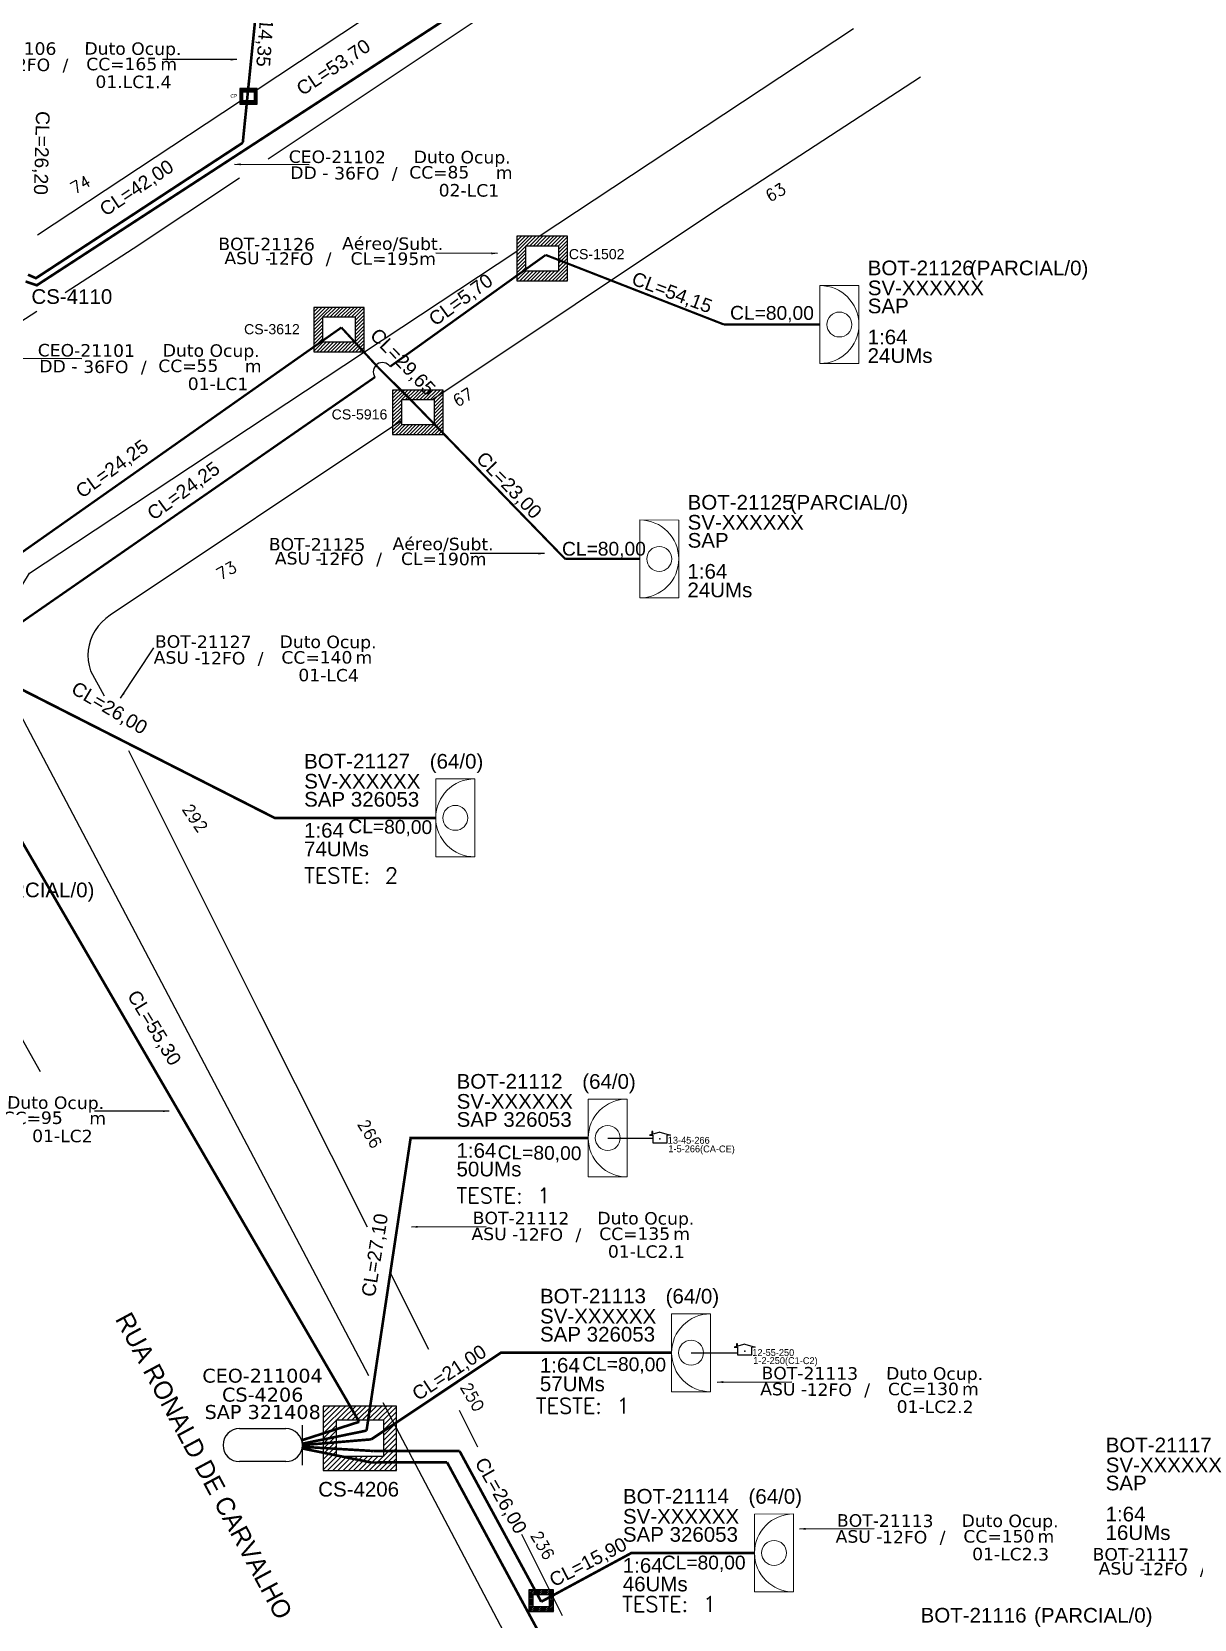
# Model space of a CAD drawing. Header units: inches. Extents: x 121829 to 126040, y 144778 to 145372.
# Drawn here: x 122188.4 to 122378.5, y 144909.1 to 145169 of the extents above; entities that cross this region are included whole.
import ezdxf
from ezdxf.enums import TextEntityAlignment as Align

# ---------------------------------------------------------------- set-up
doc = ezdxf.new("R2010")
doc.units = ezdxf.units.IN
doc.header["$MEASUREMENT"] = 0
for name, color, linetype in [('10.0-Cartográfico', 252, 'Continuous'), ('10.1-Caixas Subterrâneas', 5, 'Continuous'), ('10.3-Nome das Ruas', 2, 'Continuous'), ('20.4-CEOS', 1, 'Continuous'), ('20.5-CEO', 1, 'Continuous'), ('CAP a instalar', 1, 'Continuous'), ('DROP DE CLIENTE', 140, 'Continuous'), ('label_cabos', 7, 'Continuous'), ('Metragem', 92, 'Continuous'), ('MUB', 252, 'Continuous'), ('Surveys Casinhas', 7, 'Continuous'), ('Surveys legendas', 7, 'Continuous')]:
    doc.layers.add(name, color=color, linetype=linetype)
doc.layers.add("20.0-LEGENDA DOS CDO'S", color=1, linetype='Continuous', lineweight=0)
doc.layers.add('20.1-CDO_INTERIOR', color=1, linetype='Continuous', lineweight=0)
doc.styles.add('ARIAL', font='arial.ttf')
doc.styles.add('ROMANS', font='ROMANS.SHX', dxfattribs={"height": 2.5})
doc.styles.add('siredit', font='verdana.ttf')
doc.dimstyles.new('CC', dxfattribs={"dimtxt": 1, "dimasz": 2, "dimexe": 0.18, "dimexo": 0.0625, "dimgap": 0.09, "dimtad": 0, "dimdec": 0, "dimrnd": 1, "dimzin": 0, "dimdsep": 46, "dimtxsty": 'siredit', "dimblk": 'NONE', "dimcen": 0, "dimse1": 1, "dimse2": 1, "dimsd1": 1, "dimsd2": 1, "dimclrt": 7, "dimadec": 0, "dimazin": 0, "dimtfac": 1, "dimtdec": 0, "dimtofl": 0, "dimtmove": 0, "dimatfit": 3, "dimfxl": 0, "dimtolj": 1, "dimtzin": 0, "dimarcsym": 0})

# ---------------------------------------------------------------- blocks, each defined once
blk = doc.blocks.new('Teste  FTTH')
at = {"color": 0, "lineweight": 0, "style": 'ROMANS'}
for tag, p in [('TESTE', (-2.302, -0.29)), ('QTDE', (0.212, -0.29))]:
    blk.add_attdef(tag, p, '', height=0.48, dxfattribs=at)
for tag, p, flags in [('FID', (-2.227, -1.253), 1), ('FATOR', (-2.227, -2.028), 3), ('ID_ATIVIDADE', (-2.227, -2.716), 3)]:
    blk.add_attdef(tag, p, '', height=0.48, dxfattribs=dict(at, flags=flags))
blk = doc.blocks.new('*X10')
at = {"color": 0, "linetype": 'Continuous'}
for p, q in [((-1.25, 0.34099), (-0.49099, 1.1)), ((-1.25, 0.517767), (-0.667767, 1.1)), ((-1.25, 0.694544), (-0.844544, 1.1)), ((-1.25, 0.87132), (-1.02132, 1.1)), ((-1.25, 1.048097), (-1.198097, 1.1)), ((-0.789214, 0.625), (-0.314214, 1.1)), ((-0.612437, 0.625), (-0.137437, 1.1)), ((-0.43566, 0.625), (0.03934, 1.1)), ((-0.258883, 0.625), (0.216117, 1.1)), ((-0.082107, 0.625), (0.392893, 1.1)), ((0.09467, 0.625), (0.56967, 1.1)), ((0.271447, 0.625), (0.746447, 1.1)), ((0.448223, 0.625), (0.923223, 1.1)), ((0.625, 0.625), (1.1, 1.1)), ((-1.25, 0.164214), (-0.8035, 0.610714)), ((0.801777, 0.625), (1.25, 1.073223)), ((0.8035, 0.449947), (1.25, 0.896447)), ((0.8035, 0.27317), (1.25, 0.71967)), ((0.8035, 0.096393), (1.25, 0.542893)), ((-1.25, -0.012563), (-0.8035, 0.433937)), ((-1.25, -0.18934), (-0.8035, 0.25716)), ((-1.25, -0.366117), (-0.8035, 0.080383)), ((0.8035, -0.080383), (1.25, 0.366117)), ((0.8035, -0.25716), (1.25, 0.18934)), ((0.8035, -0.433937), (1.25, 0.012563)), ((-1.25, -0.542893), (-0.8035, -0.096393)), ((-1.25, -0.71967), (-0.8035, -0.27317)), ((-1.25, -0.896447), (-0.8035, -0.449947)), ((0.49099, -1.1), (1.25, -0.34099)), ((0.667767, -1.1), (1.25, -0.517767)), ((0.8035, -0.610714), (1.25, -0.164214)), ((-1.25, -1.073223), (-0.801777, -0.625)), ((-1.1, -1.1), (-0.625, -0.625)), ((-0.923223, -1.1), (-0.448223, -0.625)), ((-0.746447, -1.1), (-0.271447, -0.625)), ((-0.56967, -1.1), (-0.09467, -0.625)), ((-0.392893, -1.1), (0.082107, -0.625)), ((-0.216117, -1.1), (0.258883, -0.625)), ((-0.03934, -1.1), (0.43566, -0.625)), ((0.137437, -1.1), (0.612437, -0.625)), ((0.314214, -1.1), (0.789214, -0.625)), ((0.844544, -1.1), (1.25, -0.694544)), ((1.02132, -1.1), (1.25, -0.87132)), ((1.198097, -1.1), (1.25, -1.048097))]:
    blk.add_line(p, q, dxfattribs=at)
blk = doc.blocks.new('MANHOLE_MQ')
at = {"color": 0, "linetype": 'Continuous'}
for p, q in [((0.00000623, 0.00000569), (-0.00000627, 0.00000569)), ((-0.00000627, 0.00000569), (-0.00000627, -0.00000531)), ((0.00000623, -0.00000531), (0.00000623, 0.00000569)), ((-0.00000404, 0.00000331), (0.00000399, 0.00000331)), ((-0.00000404, -0.00000294), (-0.00000404, 0.00000331)), ((0.00000399, 0.00000331), (0.00000399, -0.00000294)), ((-0.00000627, -0.00000531), (0.00000623, -0.00000531)), ((0.00000399, -0.00000294), (-0.00000404, -0.00000294)), ((0.00000399, -0.00000294), (0.00000399, -0.00000294))]:
    blk.add_line(p, q, dxfattribs=at)
at = {"color": 0, "linetype": 'Continuous', "xscale": 5e-06, "yscale": 5e-06, "zscale": 1e-05}
blk.add_blockref('*X10', (-0.00000002, 0.00000019), dxfattribs=at)
blk = doc.blocks.new('LEGENDA DOS CABOS')
at = {"layer": 'label_cabos', "color": 0, "style": 'siredit'}
for tag, p in [('ID', (4.24, 1.63)), ('XX', (14.31, 1.67)), ('TIPO_CABO', (2.74, 0.52)), ('CABO', (6.16, 0.47)), ('/', (9.19, 0.47)), ('METROS', (14.36, 0.47))]:
    blk.add_attdef(tag, text='', height=1, rotation=359.69, dxfattribs=at).set_placement(p, align=Align.MIDDLE_CENTER)
blk = doc.blocks.new('_None')
blk = doc.blocks.new('Inst CB DT OCUP CFOA-SM-ASU-120-S-12')
at = {"layer": 'label_cabos', "color": 0, "style": 'siredit'}
for tag, flags, p in [('ID_ATIVIDADE', 3, (1.31, 2.67)), ('FATOR', 1, (11.56, 2.55))]:
    blk.add_attdef(tag, text='', height=1, rotation=359.69, dxfattribs=dict(at, flags=flags)).set_placement(p, align=Align.MIDDLE_CENTER)
for tag, p in [('DESTINO_CABO', (3.13, 1.26)), ('TIPO_CABO', (13.11, 1.24)), ('TIPO_CABO', (1.26, 0)), ('CABO', (4.69, -0.05)), ('/', (7.71, -0.05)), ('LANCE', (10.91, 0)), ('UND', (15.96, 0)), ('FID', (13.15, -1.41))]:
    blk.add_attdef(tag, text='', height=1, rotation=359.69, dxfattribs=at).set_placement(p, align=Align.MIDDLE_CENTER)
blk.add_attdef('QTDE', (12.43, -0.47), '', height=1, rotation=359.69, dxfattribs=at)
blk = doc.blocks.new('Inst CB DT OCUP CFOA-SM-DD-S-36')
at = {"layer": 'label_cabos', "color": 0, "style": 'siredit'}
for tag, flags, p in [('ID_ATIVIDADE', 3, (1.31, 2.67)), ('FATOR', 1, (11.56, 2.55))]:
    blk.add_attdef(tag, text='', height=1, rotation=359.69, dxfattribs=dict(at, flags=flags)).set_placement(p, align=Align.MIDDLE_CENTER)
for tag, p in [('DESTINO_CABO', (3.13, 1.26)), ('TIPO_CABO', (13.11, 1.24)), ('TIPO_CABO', (1.11, 0)), ('CABO', (4.69, -0.05)), ('/', (7.71, -0.05)), ('LANCE', (10.41, 0.02)), ('UND', (16.46, 0)), ('FID', (13.65, -1.41))]:
    blk.add_attdef(tag, text='', height=1, rotation=359.69, dxfattribs=at).set_placement(p, align=Align.MIDDLE_CENTER)
blk.add_attdef('QTDE', (11.93, -0.45), '', height=1, rotation=359.69, dxfattribs=at)
blk = doc.blocks.new('Inst CB DT OCUP CFOA-SM-DD-G-24')
at = {"layer": 'label_cabos', "color": 0, "style": 'siredit'}
for tag, flags, p in [('ID_ATIVIDADE', 3, (1.31, 2.67)), ('FATOR', 1, (11.56, 2.55))]:
    blk.add_attdef(tag, text='', height=1, rotation=359.69, dxfattribs=dict(at, flags=flags)).set_placement(p, align=Align.MIDDLE_CENTER)
for tag, p in [('DESTINO_CABO', (3.13, 1.26)), ('TIPO_CABO', (13.11, 1.24)), ('TIPO_CABO', (1.11, 0)), ('CABO', (4.69, -0.05)), ('/', (7.71, -0.05)), ('LANCE', (10.41, 0.02)), ('UND', (16.46, 0)), ('FID', (13.65, -1.41))]:
    blk.add_attdef(tag, text='', height=1, rotation=359.69, dxfattribs=at).set_placement(p, align=Align.MIDDLE_CENTER)
blk.add_attdef('QTDE', (11.93, -0.45), '', height=1, rotation=359.69, dxfattribs=at)
blk = doc.blocks.new('SURVEY_SURVEY')
at = {"layer": 'Surveys Casinhas'}
for p, q in [((0, 0.000019), (-0.0000189, 0.0000135)), ((-0.0000189, 0.0000135), (-0.0000129, 0.0000135)), ((-0.0000129, 0), (-0.0000129, 0.0000135)), ((0.0000129, 0), (-0.0000129, 0)), ((0, 0.000019), (0.0000189, 0.0000135)), ((0.0000126, 0.0000198), (0.0000146, 0.0000198)), ((0.0000126, 0.0000154), (0.0000126, 0.0000198)), ((0.0000189, 0.0000135), (0.0000129, 0.0000135)), ((0.0000129, 0.0000135), (0.0000129, 0)), ((0.0000146, 0.0000198), (0.0000146, 0.0000148))]:
    blk.add_line(p, q, dxfattribs=at)
blk.add_point((0, 0.0000067), dxfattribs=at)

msp = doc.modelspace()

# ---------------------------------------------------------------- linework, layer by layer
at = {"layer": '10.0-Cartográfico'}
for points in [[(122225.25, 145159.54), (122242.49, 145170.95)], [(122261.25, 145170.96), (122227.04, 145148.18)], [(122271.38, 145135.54), (122322.79, 145169.57)], [(122333.76, 145161.57), (122300.54, 145139.91), (122253.98, 145108.79)], [(122189.3, 145135.75), (122222.35, 145157.62), (122222.46, 145157.69)], [(122222.35, 145145.05), (122204.96, 145133.47), (122193.84, 145126.27)], [(122195.52, 145085.33), (122267.73, 145133.12)], [(122189.19, 145123.25), (122050.38, 145033.37), (122039.15, 145025.84)], [(122248.88, 145105.38), (122201.21, 145073.51), (122200.48, 145072.96), (122199.82, 145072.38), (122199.24, 145071.7), (122198.75, 145070.99), (122198.32, 145070.25), (122197.98, 145069.44), (122197.76, 145068.62), (122197.6, 145067.78), (122197.55, 145066.94), (122197.59, 145066.1), (122197.75, 145065.26), (122197.96, 145064.42), (122200.2, 145060.32)], [(122182.72, 145070.07), (122183.45, 145072.93), (122187.97, 145080.36), (122195.52, 145085.33)], [(122243.52, 144949), (122184.41, 145061.27)], [(122204.16, 145051.38), (122225.57, 145008.58), (122243.23, 144973.38)], [(122178.94, 145017.93), (122189.72, 144998.81)], [(122247.02, 144965.83), (122253.29, 144953.33)], [(122273.55, 144891.96), (122245.84, 144944.59)], [(122258.28, 144943.37), (122261.29, 144937.38)], [(122268.46, 144923.08), (122275.16, 144909.73)]]:
    msp.add_lwpolyline(points, dxfattribs=at)
at = {"layer": '20.1-CDO_INTERIOR', "color": 0, "lineweight": 18}
for points in [[(122323.68, 145114.71), (122323.68, 145127.46), (122317.31, 145127.47), (122317.3, 145114.72)], [(122294.2, 145076.34), (122294.21, 145089.09), (122287.83, 145089.1), (122287.83, 145076.35)], [(122254.46, 145033.95), (122254.45, 145046.7), (122260.83, 145046.7), (122260.83, 145033.95)], [(122279.41, 144981.54), (122279.4, 144994.29), (122285.78, 144994.29), (122285.79, 144981.54)], [(122293.05, 144946.38), (122293.04, 144959.13), (122299.42, 144959.13), (122299.42, 144946.38)], [(122306.61, 144913.61), (122306.61, 144926.36), (122312.98, 144926.37), (122312.99, 144913.62)]]:
    msp.add_lwpolyline(points, close=True, dxfattribs=at)
for centre in [(122320.49, 145121.09), (122291.02, 145082.72), (122257.64, 145040.33), (122282.59, 144987.92), (122296.23, 144952.76), (122309.8, 144919.99)]:
    msp.add_circle(centre, 2.04, dxfattribs=at)
for centre, start, end in [((122317.3, 145121.09), 269.9724, 89.9724), ((122287.83, 145082.72), 269.9724, 89.9724), ((122260.83, 145040.33), 90.0276, 270.0276), ((122285.78, 144987.92), 90.0276, 270.0276), ((122299.42, 144952.76), 90.0276, 270.0276), ((122312.98, 144919.99), 90.0276, 270.0276)]:
    msp.add_arc(centre, 6.38, start, end, dxfattribs=at)
at = {"layer": '20.5-CEO', "color": 0}
for p, q in [((122222.35, 144940.34), (122229.93, 144940.34)), ((122229.93, 144934.94), (122222.35, 144934.94))]:
    msp.add_line(p, q, dxfattribs=at)
msp.add_lwpolyline([(122232.63, 144934.38), (122232.63, 144940.9)], dxfattribs=at)
for centre, start, end in [((122222.35, 144937.64), 90, 270), ((122229.93, 144937.64), 270, 90)]:
    msp.add_arc(centre, 2.7, start, end, dxfattribs=at)
at = {"layer": 'CAP a instalar', "color": 0, "ltscale": 5}
for points, const_width in [([(122222.88, 145150.85), (122225.86, 145180.41), (122210.99, 145180.41)], 0.429), ([(122187.34, 145128.14), (122189.19, 145127.52), (122256.38, 145171.27)], 0.429), ([(122187.74, 145129.25), (122189.04, 145128.68), (122222.88, 145150.85)], 0.429), ([(122272.44, 145132.48), (122246.99, 145114.21)], 0.36), ([(122301.62, 145121.09), (122272.44, 145132.48)], 0.36), ([(122239.01, 145120.6), (122170.27, 145072.19)], 0.36), ([(122239.01, 145120.6), (122244.98, 145114.11)], 0.36), ([(122317.3, 145121.09), (122301.62, 145121.09)], 0.36), ([(122244.51, 145112.48), (122179.23, 145067.18)], 0.36), ([(122244.98, 145114.11), (122250.44, 145108.68)], 0.36), ([(122246.33, 145114.52), (122246.33, 145114.52)], 0.36), ([(122287.83, 145082.72), (122275.59, 145082.75), (122250.44, 145108.68)], 0.36), ([(122254.45, 145040.33), (122228.07, 145040.33), (122167.83, 145070.95)], 0.429), ([(122241.93, 144941.46), (122167.17, 145070.14)], 0.429), ([(122279.41, 144987.91), (122250.34, 144987.91), (122243.13, 144940.02)], 0.429), ([(122243.9, 144938.59), (122265.09, 144952.76), (122293.05, 144952.76)], 0.429), ([(122232.45, 144938.41), (122241.93, 144941.46)], 0.429), ([(122232.6, 144937.87), (122243.13, 144940.02)], 0.429), ([(122232.63, 144937.64), (122243.9, 144938.59)], 0.429), ([(122232.62, 144937.1), (122243.92, 144934.8)], 0.429), ([(122232.64, 144937.37), (122244.27, 144936.68)], 0.429), ([(122244.27, 144936.68), (122258.35, 144936.67)], 0.429), ([(122271.71, 144912.01), (122258.35, 144936.67)], 0.429), ([(122243.92, 144934.8), (122256.3, 144934.84)], 0.429), ([(122305.68, 144843.32), (122256.3, 144934.84)], 0.429), ([(122271.71, 144912.01), (122286.47, 144919.99), (122306.61, 144919.99)], 0.429)]:
    msp.add_lwpolyline(points, dxfattribs=dict(at, const_width=const_width))
at = {"layer": 'CAP a instalar', "ltscale": 5, "const_width": 0.429}
msp.add_lwpolyline([(122243.13, 144940.02), (122243.13, 144940.02)], dxfattribs=at)
at = {"layer": 'CAP a instalar', "color": 0, "ltscale": 5}
msp.add_arc((122245.75, 145113.35), 1.51, 34.7583, 214.7583, dxfattribs=at)
at = {"layer": 'DROP DE CLIENTE'}
for points in [[(122282.59, 144987.92), (122289.94, 144987.92)], [(122296.23, 144952.76), (122303.82, 144952.76)]]:
    msp.add_lwpolyline(points, dxfattribs=at)

# ---------------------------------------------------------------- block references
at = {"color": 0, "lineweight": 0}
ref = msp.add_blockref('Inst CB DT OCUP CFOA-SM-DD-S-36', (122231.94, 145145.95), dxfattribs=dict(at, xscale=2.04745275589812, yscale=2.047452755912672, zscale=2.047452755905511))
ref.add_attrib('DESTINO_CABO', 'CEO-21102', dxfattribs={"layer": 'label_cabos', "color": 0, "height": 2.047, "rotation": 359.69, "style": 'siredit'}).set_placement((122238.35, 145148.54), align=Align.MIDDLE_CENTER)
ref.add_attrib('TIPO_CABO', 'Duto Ocup.', dxfattribs={"layer": 'label_cabos', "color": 0, "height": 2.047, "rotation": 359.69, "style": 'siredit'}).set_placement((122258.78, 145148.5), align=Align.MIDDLE_CENTER)
ref.add_attrib('/', '/', dxfattribs={"layer": 'label_cabos', "color": 0, "height": 2.05, "rotation": 359.69, "style": 'siredit'}).set_placement((122247.73, 145145.85), align=Align.MIDDLE_CENTER)
ref.add_attrib('FID', '02-LC1', dxfattribs={"layer": 'label_cabos', "color": 0, "height": 2.047, "rotation": 359.69, "style": 'siredit'}).set_placement((122259.88, 145143.06), align=Align.MIDDLE_CENTER)
ref.add_attrib('LANCE', 'CC=', dxfattribs={"layer": 'label_cabos', "color": 0, "height": 2.047, "rotation": 359.69, "style": 'siredit'}).set_placement((122253.25, 145146), align=Align.MIDDLE_CENTER)
ref.add_attrib('UND', 'm', dxfattribs={"layer": 'label_cabos', "color": 0, "height": 2.05, "rotation": 359.69, "style": 'siredit'}).set_placement((122265.65, 145145.96), align=Align.MIDDLE_CENTER)
ref.add_attrib('CABO', '36FO', dxfattribs={"layer": 'label_cabos', "color": 0, "height": 2.047, "rotation": 359.69, "style": 'siredit'}).set_placement((122241.53, 145145.85), align=Align.MIDDLE_CENTER)
ref.add_attrib('TIPO_CABO', 'DD - ', dxfattribs={"layer": 'label_cabos', "color": 0, "height": 2.047, "rotation": 359.69, "style": 'siredit'}).set_placement((122234.22, 145145.94), align=Align.MIDDLE_CENTER)
ref.add_attrib('QTDE', '85', (122256.36, 145145.02), dxfattribs={"layer": 'label_cabos', "color": 0, "height": 2.047, "rotation": 359.69, "style": 'siredit'})
ref = msp.add_blockref('Inst CB DT OCUP CFOA-SM-DD-S-36', (122190.88, 145114.28), dxfattribs=dict(at, xscale=2.04745275589812, yscale=2.047452755912672, zscale=2.047452755905511))
ref.add_attrib('DESTINO_CABO', 'CEO-21101', dxfattribs={"layer": 'label_cabos', "color": 0, "height": 2.047, "rotation": 359.69, "style": 'siredit'}).set_placement((122197.29, 145116.86), align=Align.MIDDLE_CENTER)
ref.add_attrib('TIPO_CABO', 'Duto Ocup.', dxfattribs={"layer": 'label_cabos', "color": 0, "height": 2.047, "rotation": 359.69, "style": 'siredit'}).set_placement((122217.72, 145116.83), align=Align.MIDDLE_CENTER)
ref.add_attrib('/', '/', dxfattribs={"layer": 'label_cabos', "color": 0, "height": 2.05, "rotation": 359.69, "style": 'siredit'}).set_placement((122206.68, 145114.17), align=Align.MIDDLE_CENTER)
ref.add_attrib('FID', '01-LC1', dxfattribs={"layer": 'label_cabos', "color": 0, "height": 2.047, "rotation": 359.69, "style": 'siredit'}).set_placement((122218.83, 145111.38), align=Align.MIDDLE_CENTER)
ref.add_attrib('LANCE', 'CC=', dxfattribs={"layer": 'label_cabos', "color": 0, "height": 2.047, "rotation": 359.69, "style": 'siredit'}).set_placement((122212.2, 145114.32), align=Align.MIDDLE_CENTER)
ref.add_attrib('UND', 'm', dxfattribs={"layer": 'label_cabos', "color": 0, "height": 2.05, "rotation": 359.69, "style": 'siredit'}).set_placement((122224.59, 145114.28), align=Align.MIDDLE_CENTER)
ref.add_attrib('CABO', '36FO', dxfattribs={"layer": 'label_cabos', "color": 0, "height": 2.047, "rotation": 359.69, "style": 'siredit'}).set_placement((122200.48, 145114.17), align=Align.MIDDLE_CENTER)
ref.add_attrib('TIPO_CABO', 'DD - ', dxfattribs={"layer": 'label_cabos', "color": 0, "height": 2.047, "rotation": 359.69, "style": 'siredit'}).set_placement((122193.16, 145114.27), align=Align.MIDDLE_CENTER)
ref.add_attrib('QTDE', '55', (122215.31, 145113.35), dxfattribs={"layer": 'label_cabos', "color": 0, "height": 2.047, "rotation": 359.69, "style": 'siredit'})
at = {"layer": '10.1-Caixas Subterrâneas', "color": 30, "rotation": 180.0000000000632}
for p, xscale, yscale, zscale in [((122223.81, 145158.49), 229479.098744609, 229479.098744609, 229479.098744609), ((122271.85, 145132.03), 661046.1676342381, 661046.1676342381, 661046.1676342381), ((122238.6, 145120.39), 661046.1676342381, 661046.1676342381, 661046.1676342381), ((122251.52, 145106.85), 661046.1676342381, 661046.1676342381, 661046.1676342381), ((122242.02, 144938.95), 959362.6629334749, 959362.6629334745, 959362.6629334745), ((122271.7, 144912.25), 323925.993768995, 323925.993768995, 323925.993768995)]:
    msp.add_blockref('MANHOLE_MQ', p, dxfattribs=dict(at, xscale=xscale, yscale=yscale, zscale=zscale))
at = {"layer": "20.0-LEGENDA DOS CDO'S", "color": 0, "lineweight": 0, "xscale": 5.251499999988706, "yscale": 5.251500000071246, "rotation": 0.0040785615768439}
for p, zscale, values in [((122245.01, 145031.16), 5.251499999999974, {'TESTE': 'TESTE:', 'QTDE': '2'}), ((122269.96, 144978.75), 5.251499999999974, {'TESTE': 'TESTE:', 'QTDE': '1'}), ((122282.93, 144944.34), 5.251499999999972, {'TESTE': 'TESTE:', 'QTDE': '1'}), ((122297.05, 144911.89), 5.251499999999977, {'TESTE': 'TESTE:', 'QTDE': '1'})]:
    msp.add_blockref('Teste  FTTH', p, dxfattribs=dict(at, zscale=zscale)).add_auto_attribs(values)
at = {"layer": 'label_cabos', "color": 0, "lineweight": 0}
ref = msp.add_blockref('Inst CB DT OCUP CFOA-SM-ASU-120-S-12', (122178.08, 145163.71), dxfattribs=dict(at, xscale=2.04745275589812, yscale=2.047452755912672, zscale=2.047452755905511))
ref.add_attrib('DESTINO_CABO', 'BOT-21106', dxfattribs={"color": 0, "height": 2.047, "rotation": 359.69, "style": 'siredit'}).set_placement((122184.49, 145166.3), align=Align.MIDDLE_CENTER)
ref.add_attrib('CABO', '12FO', dxfattribs={"color": 0, "height": 2.047, "rotation": 359.69, "style": 'siredit'}).set_placement((122187.67, 145163.61), align=Align.MIDDLE_CENTER)
ref.add_attrib('TIPO_CABO', 'Duto Ocup.', dxfattribs={"color": 0, "height": 2.047, "rotation": 359.69, "style": 'siredit'}).set_placement((122204.91, 145166.26), align=Align.MIDDLE_CENTER)
ref.add_attrib('/', '/', dxfattribs={"color": 0, "height": 2.05, "rotation": 359.69, "style": 'siredit'}).set_placement((122193.87, 145163.61), align=Align.MIDDLE_CENTER)
ref.add_attrib('TIPO_CABO', 'ASU - ', dxfattribs={"color": 0, "height": 2.047, "rotation": 359.69, "style": 'siredit'}).set_placement((122180.66, 145163.7), align=Align.MIDDLE_CENTER)
ref.add_attrib('FID', '01.LC1.4', dxfattribs={"color": 0, "height": 2.047, "rotation": 359.69, "style": 'siredit'}).set_placement((122205, 145160.82), align=Align.MIDDLE_CENTER)
ref.add_attrib('LANCE', 'CC=', dxfattribs={"color": 0, "height": 2.047, "rotation": 359.69, "style": 'siredit'}).set_placement((122200.41, 145163.72), align=Align.MIDDLE_CENTER)
ref.add_attrib('QTDE', '165', (122203.52, 145162.74), dxfattribs={"color": 0, "height": 2.047, "rotation": 359.69, "style": 'siredit'})
ref.add_attrib('UND', 'm', dxfattribs={"color": 0, "height": 2.05, "rotation": 359.69, "style": 'siredit'}).set_placement((122210.76, 145163.72), align=Align.MIDDLE_CENTER)
at = {"layer": 'label_cabos', "color": 0, "lineweight": 0, "xscale": 2.047454799030674, "yscale": 2.04745479900157, "zscale": 2.047454799039057}
for p, values in [((122218.1, 145130.92), {'ID': 'BOT-21126', 'CABO': '12FO', 'METROS': 'CL=195m', 'XX': 'Aéreo/Subt.', '/': '/', 'TIPO_CABO': 'ASU -'}), ((122226.36, 145081.76), {'ID': 'BOT-21125', 'CABO': '12FO', 'METROS': 'CL=190m', 'XX': 'Aéreo/Subt.', '/': '/', 'TIPO_CABO': 'ASU -'}), ((122361.14, 144916.4), {'ID': 'BOT-21117', 'CABO': '12FO', 'METROS': 'CL=200m', 'XX': 'Aéreo/Subt.', '/': '/', 'TIPO_CABO': 'ASU -'})]:
    msp.add_blockref('LEGENDA DOS CABOS', p, dxfattribs=at).add_auto_attribs(values)
at = {"layer": 'label_cabos', "color": 0, "lineweight": 0}
ref = msp.add_blockref('Inst CB DT OCUP CFOA-SM-ASU-120-S-12', (122210, 145066.59), dxfattribs=dict(at, xscale=2.04745275589812, yscale=2.047452755912672, zscale=2.047452755905511))
ref.add_attrib('DESTINO_CABO', 'BOT-21127', dxfattribs={"color": 0, "height": 2.047, "rotation": 359.69, "style": 'siredit'}).set_placement((122216.41, 145069.17), align=Align.MIDDLE_CENTER)
ref.add_attrib('CABO', '12FO', dxfattribs={"color": 0, "height": 2.047, "rotation": 359.69, "style": 'siredit'}).set_placement((122219.6, 145066.48), align=Align.MIDDLE_CENTER)
ref.add_attrib('TIPO_CABO', 'Duto Ocup.', dxfattribs={"color": 0, "height": 2.047, "rotation": 359.69, "style": 'siredit'}).set_placement((122236.84, 145069.14), align=Align.MIDDLE_CENTER)
ref.add_attrib('/', '/', dxfattribs={"color": 0, "height": 2.05, "rotation": 359.69, "style": 'siredit'}).set_placement((122225.8, 145066.48), align=Align.MIDDLE_CENTER)
ref.add_attrib('TIPO_CABO', 'ASU - ', dxfattribs={"color": 0, "height": 2.047, "rotation": 359.69, "style": 'siredit'}).set_placement((122212.59, 145066.58), align=Align.MIDDLE_CENTER)
ref.add_attrib('FID', '01-LC4', dxfattribs={"color": 0, "height": 2.047, "rotation": 359.69, "style": 'siredit'}).set_placement((122236.92, 145063.69), align=Align.MIDDLE_CENTER)
ref.add_attrib('LANCE', 'CC=', dxfattribs={"color": 0, "height": 2.047, "rotation": 359.69, "style": 'siredit'}).set_placement((122232.34, 145066.59), align=Align.MIDDLE_CENTER)
ref.add_attrib('QTDE', '140', (122235.45, 145065.62), dxfattribs={"color": 0, "height": 2.047, "rotation": 359.69, "style": 'siredit'})
ref.add_attrib('UND', 'm', dxfattribs={"color": 0, "height": 2.05, "rotation": 359.69, "style": 'siredit'}).set_placement((122242.69, 145066.59), align=Align.MIDDLE_CENTER)
ref = msp.add_blockref('Inst CB DT OCUP CFOA-SM-DD-G-24', (122165.43, 144991.16), dxfattribs=dict(at, xscale=2.04745275589812, yscale=2.047452755912672, zscale=2.047452755905511))
ref.add_attrib('DESTINO_CABO', 'CEO-21104', dxfattribs={"color": 0, "height": 2.047, "rotation": 359.69, "style": 'siredit'}).set_placement((122171.84, 144993.74), align=Align.MIDDLE_CENTER)
ref.add_attrib('TIPO_CABO', 'Duto Ocup.', dxfattribs={"color": 0, "height": 2.047, "rotation": 359.69, "style": 'siredit'}).set_placement((122192.26, 144993.71), align=Align.MIDDLE_CENTER)
ref.add_attrib('/', '/', dxfattribs={"color": 0, "height": 2.05, "rotation": 359.69, "style": 'siredit'}).set_placement((122181.22, 144991.05), align=Align.MIDDLE_CENTER)
ref.add_attrib('FID', '01-LC2', dxfattribs={"color": 0, "height": 2.047, "rotation": 359.69, "style": 'siredit'}).set_placement((122193.37, 144988.26), align=Align.MIDDLE_CENTER)
ref.add_attrib('LANCE', 'CC=', dxfattribs={"color": 0, "height": 2.047, "rotation": 359.69, "style": 'siredit'}).set_placement((122186.74, 144991.2), align=Align.MIDDLE_CENTER)
ref.add_attrib('UND', 'm', dxfattribs={"color": 0, "height": 2.05, "rotation": 359.69, "style": 'siredit'}).set_placement((122199.14, 144991.16), align=Align.MIDDLE_CENTER)
ref.add_attrib('CABO', '24FO', dxfattribs={"color": 0, "height": 2.047, "rotation": 359.69, "style": 'siredit'}).set_placement((122175.02, 144991.05), align=Align.MIDDLE_CENTER)
ref.add_attrib('TIPO_CABO', 'DD - ', dxfattribs={"color": 0, "height": 2.047, "rotation": 359.69, "style": 'siredit'}).set_placement((122167.7, 144991.15), align=Align.MIDDLE_CENTER)
ref.add_attrib('QTDE', '95', (122189.85, 144990.23), dxfattribs={"color": 0, "height": 2.047, "rotation": 359.69, "style": 'siredit'})
ref = msp.add_blockref('Inst CB DT OCUP CFOA-SM-ASU-120-S-12', (122261.99, 144972.23), dxfattribs=dict(at, xscale=2.04745275589812, yscale=2.047452755912672, zscale=2.047452755905511))
ref.add_attrib('DESTINO_CABO', 'BOT-21112', dxfattribs={"color": 0, "height": 2.047, "rotation": 359.69, "style": 'siredit'}).set_placement((122268.4, 144974.81), align=Align.MIDDLE_CENTER)
ref.add_attrib('CABO', '12FO', dxfattribs={"color": 0, "height": 2.047, "rotation": 359.69, "style": 'siredit'}).set_placement((122271.59, 144972.12), align=Align.MIDDLE_CENTER)
ref.add_attrib('TIPO_CABO', 'Duto Ocup.', dxfattribs={"color": 0, "height": 2.047, "rotation": 359.69, "style": 'siredit'}).set_placement((122288.83, 144974.78), align=Align.MIDDLE_CENTER)
ref.add_attrib('/', '/', dxfattribs={"color": 0, "height": 2.05, "rotation": 359.69, "style": 'siredit'}).set_placement((122277.79, 144972.12), align=Align.MIDDLE_CENTER)
ref.add_attrib('TIPO_CABO', 'ASU - ', dxfattribs={"color": 0, "height": 2.047, "rotation": 359.69, "style": 'siredit'}).set_placement((122264.58, 144972.22), align=Align.MIDDLE_CENTER)
ref.add_attrib('FID', '01-LC2.1', dxfattribs={"color": 0, "height": 2.047, "rotation": 359.69, "style": 'siredit'}).set_placement((122288.91, 144969.33), align=Align.MIDDLE_CENTER)
ref.add_attrib('LANCE', 'CC=', dxfattribs={"color": 0, "height": 2.047, "rotation": 359.69, "style": 'siredit'}).set_placement((122284.33, 144972.23), align=Align.MIDDLE_CENTER)
ref.add_attrib('QTDE', '135', (122287.44, 144971.26), dxfattribs={"color": 0, "height": 2.047, "rotation": 359.69, "style": 'siredit'})
ref.add_attrib('UND', 'm', dxfattribs={"color": 0, "height": 2.05, "rotation": 359.69, "style": 'siredit'}).set_placement((122294.68, 144972.23), align=Align.MIDDLE_CENTER)
ref = msp.add_blockref('Inst CB DT OCUP CFOA-SM-ASU-120-S-12', (122309.23, 144946.82), dxfattribs=dict(at, xscale=2.04745275589812, yscale=2.047452755912672, zscale=2.047452755905511))
ref.add_attrib('DESTINO_CABO', 'BOT-21113', dxfattribs={"color": 0, "height": 2.047, "rotation": 359.69, "style": 'siredit'}).set_placement((122315.65, 144949.41), align=Align.MIDDLE_CENTER)
ref.add_attrib('CABO', '12FO', dxfattribs={"color": 0, "height": 2.047, "rotation": 359.69, "style": 'siredit'}).set_placement((122318.83, 144946.72), align=Align.MIDDLE_CENTER)
ref.add_attrib('TIPO_CABO', 'Duto Ocup.', dxfattribs={"color": 0, "height": 2.047, "rotation": 359.69, "style": 'siredit'}).set_placement((122336.07, 144949.37), align=Align.MIDDLE_CENTER)
ref.add_attrib('/', '/', dxfattribs={"color": 0, "height": 2.05, "rotation": 359.69, "style": 'siredit'}).set_placement((122325.03, 144946.72), align=Align.MIDDLE_CENTER)
ref.add_attrib('TIPO_CABO', 'ASU - ', dxfattribs={"color": 0, "height": 2.047, "rotation": 359.69, "style": 'siredit'}).set_placement((122311.82, 144946.81), align=Align.MIDDLE_CENTER)
ref.add_attrib('FID', '01-LC2.2', dxfattribs={"color": 0, "height": 2.047, "rotation": 359.69, "style": 'siredit'}).set_placement((122336.15, 144943.93), align=Align.MIDDLE_CENTER)
ref.add_attrib('LANCE', 'CC=', dxfattribs={"color": 0, "height": 2.047, "rotation": 359.69, "style": 'siredit'}).set_placement((122331.57, 144946.82), align=Align.MIDDLE_CENTER)
ref.add_attrib('QTDE', '130', (122334.68, 144945.85), dxfattribs={"color": 0, "height": 2.047, "rotation": 359.69, "style": 'siredit'})
ref.add_attrib('UND', 'm', dxfattribs={"color": 0, "height": 2.05, "rotation": 359.69, "style": 'siredit'}).set_placement((122341.92, 144946.82), align=Align.MIDDLE_CENTER)
ref = msp.add_blockref('Inst CB DT OCUP CFOA-SM-ASU-120-S-12', (122321.58, 144922.7), dxfattribs=dict(at, xscale=2.04745275589812, yscale=2.047452755912672, zscale=2.047452755905511))
ref.add_attrib('DESTINO_CABO', 'BOT-21113', dxfattribs={"color": 0, "height": 2.047, "rotation": 359.69, "style": 'siredit'}).set_placement((122327.99, 144925.28), align=Align.MIDDLE_CENTER)
ref.add_attrib('CABO', '12FO', dxfattribs={"color": 0, "height": 2.047, "rotation": 359.69, "style": 'siredit'}).set_placement((122331.17, 144922.59), align=Align.MIDDLE_CENTER)
ref.add_attrib('TIPO_CABO', 'Duto Ocup.', dxfattribs={"color": 0, "height": 2.047, "rotation": 359.69, "style": 'siredit'}).set_placement((122348.42, 144925.25), align=Align.MIDDLE_CENTER)
ref.add_attrib('/', '/', dxfattribs={"color": 0, "height": 2.05, "rotation": 359.69, "style": 'siredit'}).set_placement((122337.37, 144922.59), align=Align.MIDDLE_CENTER)
ref.add_attrib('TIPO_CABO', 'ASU - ', dxfattribs={"color": 0, "height": 2.047, "rotation": 359.69, "style": 'siredit'}).set_placement((122324.16, 144922.69), align=Align.MIDDLE_CENTER)
ref.add_attrib('FID', '01-LC2.3', dxfattribs={"color": 0, "height": 2.047, "rotation": 359.69, "style": 'siredit'}).set_placement((122348.5, 144919.8), align=Align.MIDDLE_CENTER)
ref.add_attrib('LANCE', 'CC=', dxfattribs={"color": 0, "height": 2.047, "rotation": 359.69, "style": 'siredit'}).set_placement((122343.92, 144922.7), align=Align.MIDDLE_CENTER)
ref.add_attrib('QTDE', '150', (122347.03, 144921.73), dxfattribs={"color": 0, "height": 2.047, "rotation": 359.69, "style": 'siredit'})
ref.add_attrib('UND', 'm', dxfattribs={"color": 0, "height": 2.05, "rotation": 359.69, "style": 'siredit'}).set_placement((122354.27, 144922.7), align=Align.MIDDLE_CENTER)
at = {"layer": 'Surveys Casinhas', "xscale": -91743.43586701994, "yscale": 91743.43586702221, "zscale": 91743.43586702213, "rotation": 359.8618444730036}
for p in [(122291.13, 144987.15), (122305, 144952.42)]:
    msp.add_blockref('SURVEY_SURVEY', p, dxfattribs=at)

# ---------------------------------------------------------------- texts
at = {"layer": '10.1-Caixas Subterrâneas', "color": 30, "style": 'ARIAL'}
for s, height, p in [('CP', 0.574, (122220.86, 145158.23)), ('CS-1502', 1.654, (122276.22, 145131.79)), ('CS-4110', 2.4, (122188.3, 145124.47)), ('CS-3612', 1.654, (122223.09, 145119.5)), ('CS-5916', 1.654, (122237.42, 145105.55)), ('CS-4206', 2.4, (122235.22, 144929.22))]:
    msp.add_text(s, height=height, dxfattribs=at).set_placement(p)
at = {"layer": '10.3-Nome das Ruas'}
msp.add_text('RUA RONALD DE CARVALHO', height=3, rotation=298.2355, dxfattribs=at).set_placement((122201.93, 144958.3))
at = {"layer": "20.0-LEGENDA DOS CDO'S", "color": 0, "style": 'ARIAL'}
for s, rotation, p in [('BOT-21126', 359.9724, (122325.13, 145129.16)), ('SV-XXXXXX', 359.9724, (122325.14, 145125.89)), ('SAP', 359.9724, (122325.13, 145122.93)), ('1:64', 359.9724, (122325.11, 145117.85)), ('24UMs', 359.9724, (122325.11, 145114.81)), ('BOT-21125', 359.9724, (122295.66, 145090.79)), ('SV-XXXXXX', 359.9724, (122295.66, 145087.52)), ('SAP', 359.9724, (122295.66, 145084.56)), ('1:64', 359.9724, (122295.63, 145079.49)), ('24UMs', 359.9724, (122295.63, 145076.44)), ('BOT-21127', 0.118, (122232.92, 145048.4)), ('SV-XXXXXX', 359.9724, (122232.93, 145045.13)), ('SAP 326053', 359.9724, (122232.92, 145042.17)), ('1:64', 359.9724, (122232.9, 145037.09)), ('74UMs', 359.9724, (122232.9, 145034.05)), ('BOT-21112', 0.118, (122257.87, 144995.99)), ('SV-XXXXXX', 359.9724, (122257.88, 144992.72)), ('SAP 326053', 359.9724, (122257.87, 144989.76)), ('1:64', 359.9724, (122257.85, 144984.68)), ('50UMs', 359.9724, (122257.85, 144981.64)), ('BOT-21113', 0.118, (122271.51, 144960.83)), ('SV-XXXXXX', 359.9724, (122271.52, 144957.56)), ('SAP 326053', 359.9724, (122271.51, 144954.6)), ('1:64', 359.9724, (122271.49, 144949.52)), ('57UMs', 359.9724, (122271.49, 144946.48)), ('BOT-21117', 359.9724, (122364.07, 144936.47)), ('SV-XXXXXX', 359.9724, (122364.07, 144933.2)), ('BOT-21114', 0.118, (122285.08, 144928.06)), ('SAP', 359.9724, (122364.06, 144930.24)), ('1:64', 359.9724, (122364.04, 144925.16)), ('SV-XXXXXX', 359.9724, (122285.08, 144924.79)), ('SAP 326053', 359.9724, (122285.07, 144921.83)), ('16UMs', 359.9724, (122364.04, 144922.12)), ('1:64', 359.9724, (122285.05, 144916.75)), ('46UMs', 359.9724, (122285.05, 144913.71)), ('BOT-21116', 359.9724, (122333.78, 144908.6))]:
    msp.add_text(s, height=2.4, rotation=rotation, dxfattribs=at).set_placement(p)
for s, p in [('       (PARCIAL/0)', (122348.27, 145129.15)), ('       (PARCIAL/0)', (122318.79, 145090.78)), ('(64/0)', (122257.85, 145048.39)), ('       (PARCIAL/0)', (122185.66, 145027.33)), ('(64/0)', (122282.8, 144995.98)), ('(64/0)', (122296.44, 144960.82)), ('(64/0)', (122310, 144928.05)), ('           (PARCIAL/0)', (122356.91, 144908.59))]:
    msp.add_text(s, height=2.4, rotation=359.9724, dxfattribs=at).set_placement(p, align=Align.CENTER)
at = {"layer": '20.4-CEOS', "color": 7, "style": 'siredit'}
msp.add_text('CEO-211004', height=2.28, dxfattribs=at).set_placement((122226.11, 144950.15), align=Align.TOP_CENTER)
at = {"layer": '20.5-CEO', "color": 7, "style": 'siredit'}
for s, p in [('CS-4206', (122226.14, 144947.05)), ('SAP 321408', (122226.14, 144944.21))]:
    msp.add_text(s, height=2.289, dxfattribs=at).set_placement(p, align=Align.TOP_CENTER)
at = {"layer": 'Metragem', "style": 'ARIAL'}
for tag, rotation, p in [('CL=14,35', 265.7695, (122225.59, 145170.2)), ('CL=53,70', 33.9786, (122238.32, 145162.29)), ('CL=26,20', 268.4933, (122188.88, 145149.2)), ('CL=42,00', 33.9786, (122206.12, 145142.55)), ('CL=5,70', 36.1257, (122259.19, 145124.26)), ('CL=54,15', 339.39, (122292.73, 145125.31)), ('CL=80,00', 359.8065, (122309.46, 145121.87)), ('CL=29,65', 313.8401, (122248.28, 145114.23)), ('CL=24,25', 36.1257, (122202.13, 145096.59)), ('CL=23,00', 313.8401, (122265.65, 145094.03)), ('CL=24,25', 36.1257, (122213.82, 145092.97)), ('CL=80,00', 0.0158, (122281.97, 145083.26)), ('CL=26,00', 329.3032, (122200.51, 145057.38)), ('CL=80,00', 359.2601, (122247, 145037.76)), ('CL=55,30', 301.4075, (122207.47, 145005.39)), ('CL=80,00', 359.2601, (122271.42, 144984.38)), ('CL=27,10', 80.8739, (122245.57, 144968.57)), ('CL=21,00', 33.483, (122257.26, 144948.6)), ('CL=80,00', 359.2601, (122285.26, 144949.78)), ('CL=26,00', 299.7422, (122264.16, 144928.84)), ('CL=15,90', 27.4795, (122279.87, 144917.52)), ('CL=80,00', 359.9876, (122298.29, 144917.3))]:
    msp.add_attdef(tag, text='(XX/YY)', height=2.25, rotation=rotation, dxfattribs=at).set_placement(p, align=Align.CENTER)
at = {"layer": 'MUB', "style": 'ROMANS'}
for s, rotation, p in [('74', 29.6883, (122195.37, 145142.37)), ('63', 29.6883, (122309.1, 145141.09)), ('67', 29.6883, (122257.93, 145107.54)), ('73', 29.6883, (122219.24, 145079.19)), ('292', 304.7471, (122212.88, 145041.77)), ('266', 300.9994, (122241.57, 144990.24)), ('250', 300.0583, (122258.38, 144947.19)), ('236', 299.6883, (122269.9, 144922.92))]:
    msp.add_text(s, height=1.913, rotation=rotation, dxfattribs=at).set_placement(p)
at = {"layer": 'Surveys legendas'}
for s, p in [('13-45-266', (122292.41, 144987)), ('1-5-266(CA-CE)', (122292.51, 144985.6)), ('12-55-250', (122306.24, 144952.25)), ('1-2-250(C1-C2)', (122306.4, 144950.94))]:
    msp.add_text(s, height=1.125, rotation=359.7837, dxfattribs=at).set_placement(p)

# ---------------------------------------------------------------- leaders
at = {"layer": 'label_cabos'}
for points in [[(122221.92, 145164.46), (122209.72, 145164.5)], [(122221.53, 145147.32), (122233.73, 145147.28)], [(122264.54, 145132.73), (122254.49, 145132.77)], [(122184.36, 145115.58), (122196.56, 145115.54)], [(122272.26, 145083.6), (122260.06, 145083.63)], [(122202.87, 145059.9), (122208.35, 145068.19)], [(122210.82, 144992.32), (122198.62, 144992.31)], [(122250.5, 144973.37), (122262.7, 144973.43)], [(122300.5, 144947.96), (122312.7, 144948.02)], [(122313.95, 144923.93), (122326.16, 144923.98)]]:
    msp.add_leader(points, dimstyle='CC', override={"dimasz": 1, "dimgap": 0.09, "dimtad": 0}, dxfattribs=at)

doc.saveas('drawing.dxf')
